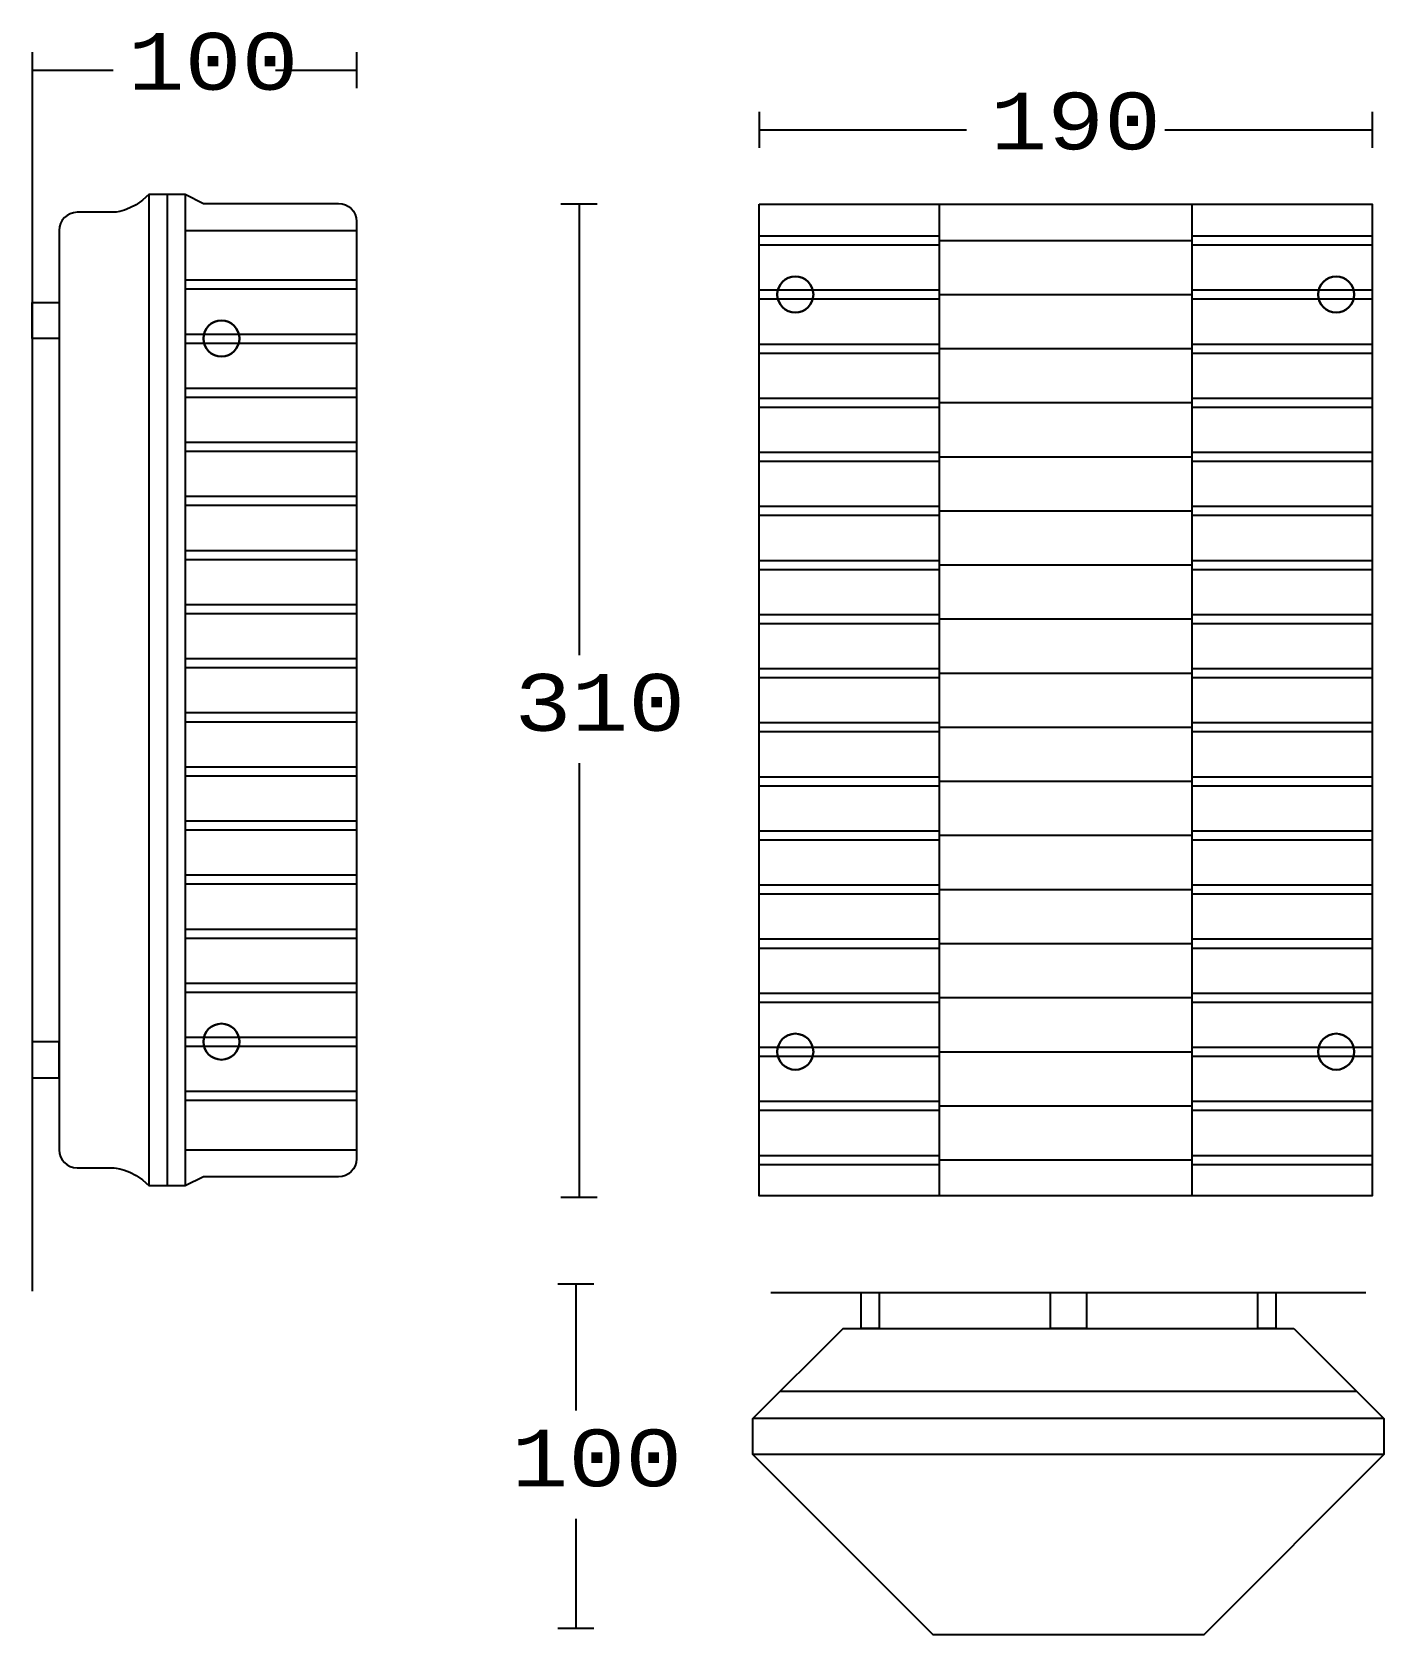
# Model space of a CAD drawing. Extents: x 30 to 252, y 0 to 264.
import ezdxf

# ---------------------------------------------------------------- set-up
doc = ezdxf.new("R2010")
doc.units = 0
doc.layers.add('LIVELLO_1', color=160, linetype='Continuous')
doc.styles.add('STD', font='txt')

# ---------------------------------------------------------------- blocks, each defined once
blk = doc.blocks.new('AI9-BLK1')
at = {"layer": 'LIVELLO_1', "color": 7}
for p, q in [((-96.62, 128.69), (-96.62, 122.75)), ((-43.15, 128.69), (-43.15, 122.75)), ((-96.62, 125.72), (-96.62, -75.43)), ((-96.62, 125.72), (-83.25, 125.72)), ((-56.52, 125.72), (-43.15, 125.72)), ((23.19, 118.86), (23.19, 112.92)), ((124.18, 118.86), (124.18, 112.92)), ((23.19, 115.89), (57.35, 115.89)), ((90.02, 115.89), (124.18, 115.89)), ((-74.34, 105.27), (-74.34, -58.1)), ((-71.37, 105.27), (-71.37, -58.1)), ((-3.54, 103.62), (-9.48, 103.62)), ((-6.51, 103.62), (-6.51, 29.36)), ((-71.37, 99.33), (-43.15, 99.33)), ((23.19, 98.42), (52.89, 98.42)), ((94.48, 98.42), (124.18, 98.42)), ((23.19, 96.94), (52.89, 96.94)), ((52.89, 97.68), (94.48, 97.68)), ((94.48, 96.94), (124.18, 96.94)), ((-71.37, 91.16), (-43.15, 91.16)), ((-71.37, 89.68), (-43.15, 89.68)), ((23.19, 89.51), (52.89, 89.51)), ((23.19, 88.03), (52.89, 88.03)), ((52.89, 88.77), (94.48, 88.77)), ((94.48, 89.51), (124.18, 89.51)), ((94.48, 88.03), (124.18, 88.03)), ((-71.37, 82.25), (-43.15, 82.25)), ((-71.37, 80.77), (-43.15, 80.77)), ((23.19, 80.6), (52.89, 80.6)), ((52.89, 79.86), (94.48, 79.86)), ((94.48, 80.6), (124.18, 80.6)), ((23.19, 79.12), (52.89, 79.12)), ((94.48, 79.12), (124.18, 79.12)), ((-71.37, 73.34), (-43.15, 73.34)), ((-71.37, 71.85), (-43.15, 71.85)), ((23.19, 71.69), (52.89, 71.69)), ((94.48, 71.69), (124.18, 71.69)), ((23.19, 70.21), (52.89, 70.21)), ((52.89, 70.95), (94.48, 70.95)), ((94.48, 70.21), (124.18, 70.21)), ((-71.37, 64.43), (-43.15, 64.43)), ((-71.37, 62.94), (-43.15, 62.94)), ((23.19, 62.78), (52.89, 62.78)), ((23.19, 61.3), (52.89, 61.3)), ((52.89, 62.04), (94.48, 62.04)), ((94.48, 62.78), (124.18, 62.78)), ((94.48, 61.3), (124.18, 61.3)), ((-71.37, 55.52), (-43.15, 55.52)), ((-71.37, 54.03), (-43.15, 54.03)), ((23.19, 53.87), (52.89, 53.87)), ((52.89, 53.12), (94.48, 53.12)), ((94.48, 53.87), (124.18, 53.87)), ((23.19, 52.38), (52.89, 52.38)), ((94.48, 52.38), (124.18, 52.38)), ((-71.37, 46.61), (-43.15, 46.61)), ((-71.37, 45.12), (-43.15, 45.12)), ((23.19, 44.96), (52.89, 44.96)), ((94.48, 44.96), (124.18, 44.96)), ((23.19, 43.47), (52.89, 43.47)), ((52.89, 44.21), (94.48, 44.21)), ((94.48, 43.47), (124.18, 43.47)), ((-71.37, 37.69), (-43.15, 37.69)), ((-71.37, 36.21), (-43.15, 36.21)), ((23.19, 36.05), (52.89, 36.05)), ((23.19, 34.56), (52.89, 34.56)), ((52.89, 35.3), (94.48, 35.3)), ((94.48, 36.05), (124.18, 36.05)), ((94.48, 34.56), (124.18, 34.56)), ((-71.37, 28.78), (-43.15, 28.78)), ((-71.37, 27.3), (-43.15, 27.3)), ((23.19, 27.14), (52.89, 27.14)), ((94.48, 27.14), (124.18, 27.14)), ((23.19, 25.65), (52.89, 25.65)), ((52.89, 26.39), (94.48, 26.39)), ((94.48, 25.65), (124.18, 25.65)), ((-71.37, 19.87), (-43.15, 19.87)), ((-71.37, 18.38), (-43.15, 18.38)), ((23.19, 18.22), (52.89, 18.22)), ((23.19, 16.74), (52.89, 16.74)), ((52.89, 17.48), (94.48, 17.48)), ((94.48, 18.22), (124.18, 18.22)), ((94.48, 16.74), (124.18, 16.74)), ((-71.37, 10.96), (-43.15, 10.96)), ((-6.51, 11.54), (-6.51, -60.01)), ((-71.37, 9.47), (-43.15, 9.47)), ((23.19, 9.31), (52.89, 9.31)), ((52.89, 8.57), (94.48, 8.57)), ((94.48, 9.31), (124.18, 9.31)), ((23.19, 7.83), (52.89, 7.83)), ((94.48, 7.83), (124.18, 7.83)), ((-71.37, 2.05), (-43.15, 2.05)), ((-71.37, 0.56), (-43.15, 0.56)), ((23.19, 0.4), (52.89, 0.4)), ((94.48, 0.4), (124.18, 0.4)), ((23.19, -1.08), (52.89, -1.08)), ((52.89, -0.34), (94.48, -0.34)), ((94.48, -1.08), (124.18, -1.08)), ((-71.37, -6.86), (-43.15, -6.86)), ((-71.37, -8.35), (-43.15, -8.35)), ((23.19, -8.51), (52.89, -8.51)), ((23.19, -10), (52.89, -10)), ((52.89, -9.25), (94.48, -9.25)), ((94.48, -8.51), (124.18, -8.51)), ((94.48, -10), (124.18, -10)), ((-71.37, -15.78), (-43.15, -15.78)), ((-71.37, -17.26), (-43.15, -17.26)), ((23.19, -17.42), (52.89, -17.42)), ((52.89, -18.17), (94.48, -18.17)), ((94.48, -17.42), (124.18, -17.42)), ((23.19, -18.91), (52.89, -18.91)), ((94.48, -18.91), (124.18, -18.91)), ((-71.37, -24.69), (-43.15, -24.69)), ((-71.37, -26.17), (-43.15, -26.17)), ((23.19, -26.33), (52.89, -26.33)), ((94.48, -26.33), (124.18, -26.33)), ((23.19, -27.82), (52.89, -27.82)), ((52.89, -27.08), (94.48, -27.08)), ((94.48, -27.82), (124.18, -27.82)), ((-71.37, -33.6), (-43.15, -33.6)), ((-71.37, -35.08), (-43.15, -35.08)), ((23.19, -35.25), (52.89, -35.25)), ((23.19, -36.73), (52.89, -36.73)), ((52.89, -35.99), (94.48, -35.99)), ((94.48, -35.25), (124.18, -35.25)), ((94.48, -36.73), (124.18, -36.73)), ((-71.37, -42.51), (-43.15, -42.51)), ((-71.37, -44), (-43.15, -44)), ((23.19, -44.16), (52.89, -44.16)), ((94.48, -44.16), (124.18, -44.16)), ((23.19, -45.64), (52.89, -45.64)), ((52.89, -44.9), (94.48, -44.9)), ((94.48, -45.64), (124.18, -45.64)), ((-71.37, -52.16), (-43.15, -52.16)), ((23.19, -53.07), (52.89, -53.07)), ((23.19, -54.55), (52.89, -54.55)), ((52.89, -53.81), (94.48, -53.81)), ((94.48, -53.07), (124.18, -53.07)), ((94.48, -54.55), (124.18, -54.55)), ((-3.54, -60.01), (-9.48, -60.01)), ((-4.04, -74.32), (-9.99, -74.32)), ((-7.01, -74.32), (-7.01, -95.12)), ((25.11, -75.65), (123.14, -75.65)), ((121.65, -91.98), (26.6, -91.98)), ((126.11, -96.44), (22.14, -96.44)), ((126.11, -102.38), (22.14, -102.38)), ((-7.01, -112.94), (-7.01, -131.02)), ((-4.04, -131.02), (-9.99, -131.02))]:
    blk.add_line(p, q, dxfattribs=at)
for points in [[(23.19, 103.62), (124.18, 103.62), (124.18, -59.75), (23.19, -59.75)], [(52.89, 103.62), (94.48, 103.62), (94.48, -59.75), (52.89, -59.75)], [(-96.62, 87.45), (-92.17, 87.45), (-92.17, 81.51), (-96.62, 81.51)], [(-96.62, -40.28), (-92.17, -40.28), (-92.17, -34.34), (-96.62, -34.34)], [(39.96, -75.65), (42.94, -75.65), (42.94, -81.59), (39.96, -81.59)], [(71.15, -75.65), (77.1, -75.65), (77.1, -81.59), (71.15, -81.59)], [(105.32, -75.65), (108.28, -75.65), (108.28, -81.59), (105.32, -81.59)], [(111.26, -81.59), (126.11, -96.44), (126.11, -102.38), (96.41, -132.09), (51.85, -132.09), (22.14, -102.38), (22.14, -96.44), (36.99, -81.59)]]:
    blk.add_lwpolyline(points, close=True, dxfattribs=at)
for centre in [(29.13, 88.77), (118.24, 88.77), (-65.43, 81.51), (-65.43, -34.34), (29.13, -35.99), (118.24, -35.99)]:
    blk.add_circle(centre, 2.97, dxfattribs=at)
for points, knots in [([(-77.31, -58.1), (-80.28, -55.13), (-83.25, -55.13), (-83.25, -55.13), (-83.25, -55.13), (-89.2, -55.13), (-89.2, -55.13), (-90.83, -55.13), (-92.17, -53.8), (-92.17, -52.16), (-92.17, -52.16), (-92.17, 99.33), (-92.17, 99.33), (-92.17, 100.97), (-90.83, 102.3), (-89.2, 102.3), (-89.2, 102.3), (-83.25, 102.3), (-83.25, 102.3), (-83.25, 102.3), (-80.28, 102.3), (-77.31, 105.27), (-77.31, 105.27), (-77.31, -58.1), (-77.31, -58.1)], [0, 0, 0, 0, 1, 1, 1, 2, 2, 2, 3, 3, 3, 4, 4, 4, 5, 5, 5, 6, 6, 6, 7, 7, 7, 8, 8, 8, 8]), ([(-77.31, 105.27), (-77.31, 105.27), (-71.37, 105.27), (-71.37, 105.27), (-71.37, 105.27), (-68.4, 103.78), (-68.4, 103.78), (-68.4, 103.78), (-46.12, 103.78), (-46.12, 103.78), (-44.48, 103.78), (-43.15, 102.45), (-43.15, 100.81), (-43.15, 100.81), (-43.15, -53.65), (-43.15, -53.65), (-43.15, -55.29), (-44.48, -56.62), (-46.12, -56.62), (-46.12, -56.62), (-68.4, -56.62), (-68.4, -56.62), (-68.4, -56.62), (-71.37, -58.1), (-71.37, -58.1), (-71.37, -58.1), (-77.31, -58.1), (-77.31, -58.1)], [0, 0, 0, 0, 1, 1, 1, 2, 2, 2, 3, 3, 3, 4, 4, 4, 5, 5, 5, 6, 6, 6, 7, 7, 7, 8, 8, 8, 9, 9, 9, 9]), ([(26.16, 88.77), (26.16, 90.41), (27.49, 91.74), (29.13, 91.74), (30.77, 91.74), (32.1, 90.41), (32.1, 88.77), (32.1, 87.13), (30.77, 85.8), (29.13, 85.8), (27.49, 85.8), (26.16, 87.13), (26.16, 88.77)], [0, 0, 0, 0, 1, 1, 1, 2, 2, 2, 3, 3, 3, 4, 4, 4, 4]), ([(115.27, 88.77), (115.27, 90.41), (116.6, 91.74), (118.24, 91.74), (119.88, 91.74), (121.21, 90.41), (121.21, 88.77), (121.21, 87.13), (119.88, 85.8), (118.24, 85.8), (116.6, 85.8), (115.27, 87.13), (115.27, 88.77)], [0, 0, 0, 0, 1, 1, 1, 2, 2, 2, 3, 3, 3, 4, 4, 4, 4]), ([(-68.4, 81.51), (-68.4, 83.15), (-67.07, 84.48), (-65.43, 84.48), (-63.79, 84.48), (-62.46, 83.15), (-62.46, 81.51), (-62.46, 79.87), (-63.79, 78.54), (-65.43, 78.54), (-67.07, 78.54), (-68.4, 79.87), (-68.4, 81.51)], [0, 0, 0, 0, 1, 1, 1, 2, 2, 2, 3, 3, 3, 4, 4, 4, 4]), ([(-68.4, -34.34), (-68.4, -32.7), (-67.07, -31.37), (-65.43, -31.37), (-63.79, -31.37), (-62.46, -32.7), (-62.46, -34.34), (-62.46, -35.98), (-63.79, -37.31), (-65.43, -37.31), (-67.07, -37.31), (-68.4, -35.98), (-68.4, -34.34)], [0, 0, 0, 0, 1, 1, 1, 2, 2, 2, 3, 3, 3, 4, 4, 4, 4]), ([(26.16, -35.99), (26.16, -34.35), (27.49, -33.02), (29.13, -33.02), (30.77, -33.02), (32.1, -34.35), (32.1, -35.99), (32.1, -37.63), (30.77, -38.96), (29.13, -38.96), (27.49, -38.96), (26.16, -37.63), (26.16, -35.99)], [0, 0, 0, 0, 1, 1, 1, 2, 2, 2, 3, 3, 3, 4, 4, 4, 4]), ([(115.27, -35.99), (115.27, -34.35), (116.6, -33.02), (118.24, -33.02), (119.88, -33.02), (121.21, -34.35), (121.21, -35.99), (121.21, -37.63), (119.88, -38.96), (118.24, -38.96), (116.6, -38.96), (115.27, -37.63), (115.27, -35.99)], [0, 0, 0, 0, 1, 1, 1, 2, 2, 2, 3, 3, 3, 4, 4, 4, 4])]:
    blk.add_open_spline(points, degree=3, knots=knots, dxfattribs=at)
at = {"layer": 'LIVELLO_1', "color": 7, "char_height": 9.3564, "attachment_point": 1, "style": 'STD'}
for s, insert in [('\\fCourier|b0|i0;\\H9.3564;\\C7;100', (-80.86, 131.86)), ('\\fCourier|b0|i0;\\H9.3564;\\C7;190', (61.25, 122.03)), ('\\fCourier|b0|i0;\\H9.3564;\\C7;310', (-17.14, 26.24)), ('\\fCourier|b0|i0;\\H9.3564;\\C7;100', (-17.64, -98.24))]:
    blk.add_mtext(s, dxfattribs=dict(at, insert=insert))

msp = doc.modelspace()

# ---------------------------------------------------------------- block references
at = {"layer": 'LIVELLO_1', "color": 7}
msp.add_blockref('AI9-BLK1', (126.391252, 132.382617), dxfattribs=at)

doc.saveas('drawing.dxf')
